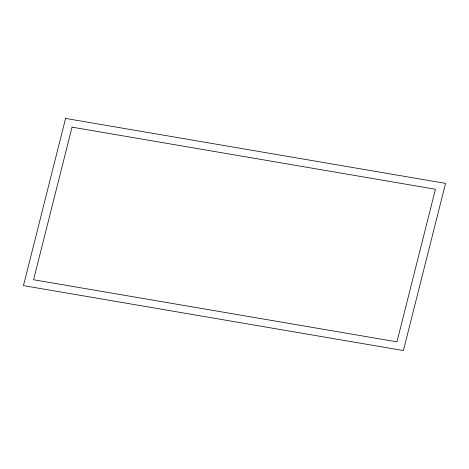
<?xml version="1.0" encoding="UTF-8"?>
<svg xmlns="http://www.w3.org/2000/svg" width="469" height="469" viewBox="0 0 469 469"><rect width="100%" height="100%" fill="white"/><g stroke="black" fill="none" stroke-linecap="round" stroke-linejoin="round"><path stroke-width="0.7" d="M65.596 118.434L23.45 285.621L403.404 350.566L445.55 183.379L65.596 118.434M72.044 127.146L33.575 279.747L396.956 341.854L435.425 189.253L72.044 127.146"/></g></svg>
